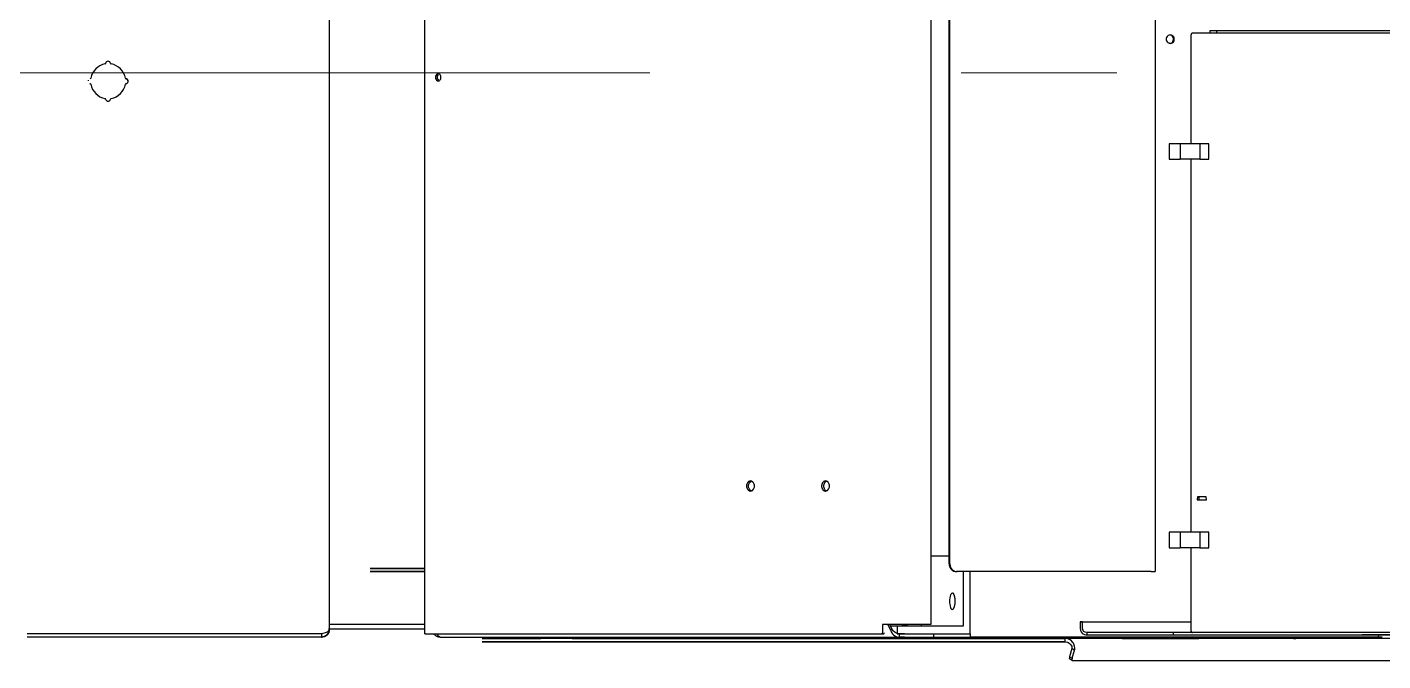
# Model space of a CAD drawing. Header units: millimetres. Extents: x -187347 to 135007, y -6415 to 292048.
# Drawn here: x -68491 to -67621, y 43677 to 44084 of the extents above; entities that cross this region are included whole.
import ezdxf

# ---------------------------------------------------------------- set-up
doc = ezdxf.new("R2010")
doc.units = ezdxf.units.MM
doc.header["$LTSCALE"] = 100
doc.linetypes.add('Z_LINE-CNTR', pattern=[17, 12, -2, 1, -2])
doc.layers.get('0').update_dxf_attribs({"lineweight": 18})
doc.layers.add('Layout Cabinplant', color=30, linetype='Continuous')
doc.layers.add('LAYOUT customer', color=5, linetype='Continuous')
doc.layers.add('S-GRID', color=7, linetype='Continuous', lineweight=5)

# ---------------------------------------------------------------- blocks, each defined once
blk = doc.blocks.new('CP hopper')
at = {"color": 5, "linetype": 'Continuous'}
blk.add_arc((-27218.74, -666.67), 4.9, 135.00354, 180.00394, dxfattribs=at)
for points in [[(-27222.24, -665.09), (-27222.86, -665.58), (-27223.35, -666.2), (-27223.62, -666.72), (-27223.64, -667.3)], [(-27123.39, -914.16), (-27123.51, -913.49), (-27123.83, -912.9), (-27124.07, -912.62), (-27124.35, -912.38), (-27124.67, -912.15), (-27125.02, -911.97), (-27125.41, -911.83), (-27125.8, -911.72), (-27126.22, -911.66), (-27126.64, -911.64), (-27127.07, -911.66), (-27127.49, -911.72), (-27127.88, -911.83), (-27128.27, -911.97), (-27128.62, -912.15), (-27128.94, -912.38), (-27129.22, -912.62), (-27129.46, -912.9), (-27129.78, -913.49), (-27129.89, -914.16)], [(-27123.39, -914.16), (-27123.93, -914), (-27124.38, -913.66), (-27124.75, -913.4), (-27125.15, -913.19), (-27125.51, -913.06), (-27125.89, -912.96), (-27126.26, -912.91), (-27126.64, -912.89), (-27127.03, -912.91), (-27127.4, -912.96), (-27127.77, -913.05), (-27128.12, -913.17), (-27128.44, -913.32), (-27128.76, -913.5), (-27129.31, -913.85), (-27129.89, -914.16)], [(-27221.64, -949.91), (-27221.59, -950.04), (-27221.53, -950.16), (-27221.48, -950.29), (-27221.41, -950.4), (-27221.32, -950.47), (-27221.21, -950.53), (-27221.1, -950.59), (-27220.99, -950.65)], [(-27221.64, -951.17), (-27221.59, -951.29), (-27221.53, -951.42), (-27221.48, -951.55), (-27221.41, -951.66), (-27221.32, -951.73), (-27221.21, -951.79), (-27221.1, -951.85), (-27220.99, -951.91)], [(-27205.89, -995.58), (-27205.69, -996), (-27205.38, -996.35), (-27205.08, -996.55), (-27204.75, -996.69), (-27204.34, -996.85), (-27203.92, -996.98), (-27203.42, -997.1), (-27202.92, -997.19), (-27202.37, -997.27), (-27201.81, -997.33), (-27201.23, -997.36), (-27200.64, -997.37), (-27200.06, -997.36), (-27199.48, -997.33), (-27198.92, -997.27), (-27198.37, -997.19), (-27197.87, -997.1), (-27197.37, -996.98), (-27196.95, -996.85), (-27196.54, -996.69), (-27196.22, -996.54), (-27195.91, -996.35), (-27195.56, -996.03), (-27195.39, -995.58)], [(-27176.64, -993.49), (-27177.62, -993.58), (-27178.56, -993.85), (-27179, -994.04), (-27179.42, -994.28), (-27179.82, -994.55), (-27180.18, -994.87), (-27180.51, -995.21), (-27180.8, -995.58), (-27181.05, -995.97), (-27181.26, -996.39), (-27181.55, -997.27), (-27181.64, -998.19)], [(-27176.64, -994), (-27177.62, -994.09), (-27178.56, -994.36), (-27179, -994.56), (-27179.42, -994.79), (-27179.82, -995.07), (-27180.18, -995.38), (-27180.51, -995.72), (-27180.81, -996.1), (-27181.09, -996.51), (-27181.33, -996.95), (-27181.6, -997.81), (-27181.64, -998.7)]]:
    blk.add_spline(points, degree=3, dxfattribs=at)
at = {"layer": 'LAYOUT customer', "linetype": 'Continuous'}
for p, q in [((-27223.64, -590.58), (-27223.64, -401.55)), ((-27221.57, -590.58), (-27221.57, -401.55)), ((-27221.57, -590.58), (-27221.57, -401.55)), ((-26868.13, -441.68), (-26868.23, -442.06)), ((-26866.03, -440.83), (-26866.41, -440.72)), ((-27223.64, -590.58), (-27223.63, -591.07)), ((-27223.57, -591.48), (-27223.64, -590.58)), ((-27221.57, -590.58), (-27223.64, -590.58)), ((-27223.63, -591.07), (-27223.57, -591.48)), ((-27223.27, -592.52), (-27223.57, -591.48)), ((-27223.57, -591.48), (-27223.27, -592.52)), ((-27221.52, -591.07), (-27221.57, -590.58)), ((-27221.42, -591.48), (-27221.52, -591.07)), ((-27220.98, -592.82), (-27221.42, -591.48)), ((-27222.21, -594.11), (-27223.27, -592.52)), ((-27223.27, -592.52), (-27222.21, -594.11)), ((-27222.21, -594.11), (-27221.51, -594.69)), ((-27221.51, -594.69), (-27222.21, -594.11)), ((-27221.51, -594.69), (-27220.62, -595.17)), ((-27220.62, -595.17), (-27221.51, -594.69)), ((-27220.48, -594.11), (-27220.98, -592.82)), ((-27219.91, -595.41), (-27220.62, -595.17)), ((-27220.62, -595.17), (-27219.91, -595.41)), ((-27220.1, -594.69), (-27220.48, -594.11)), ((-27219.46, -595.19), (-27220.1, -594.69)), ((-27218.92, -595.41), (-27219.91, -595.41)), ((-27219.91, -595.41), (-27218.92, -595.41)), ((-27218.92, -595.41), (-27219.46, -595.19)), ((-27218.26, -595.55), (-27218.92, -595.41)), ((-27218.92, -595.41), (-27218.26, -595.55)), ((-27218.26, -595.55), (-27218.92, -595.41)), ((-27218.64, -656.96), (-27218.64, -595.55)), ((-26415.04, -595.55), (-27218.26, -595.55)), ((-27215.64, -656.96), (-27215.64, -595.55)), ((-27181.64, -625.06), (-27181.64, -621.77)), ((-27181.64, -621.77), (-27181.64, -626.77)), ((-27181.64, -626.77), (-27181.64, -625.06)), ((-27179.64, -626.77), (-27179.64, -621.77)), ((-27179.64, -621.77), (-27179.64, -625.06)), ((-27179.64, -625.06), (-27179.64, -626.77)), ((-27181.64, -626.77), (-27181.64, -656.96)), ((-27181.64, -656.96), (-27181.64, -626.77)), ((-27179.64, -626.77), (-27179.64, -656.96)), ((-27179.64, -656.96), (-27179.64, -626.77)), ((-27221.64, -656.96), (-27221.64, -658.78)), ((-27221.64, -656.96), (-26411.64, -656.96)), ((-27221.64, -658.78), (-27221.64, -949.91)), ((-27223.64, -666.67), (-27223.47, -665.24)), ((-27223.64, -666.67), (-27223.64, -667.3)), ((-27223.64, -666.67), (-27223.64, -667.3)), ((-27223.64, -667.3), (-27223.64, -961.43)), ((-27223.47, -665.24), (-27223.32, -664.8)), ((-27223.32, -664.8), (-27222.85, -663.93)), ((-27222.85, -663.93), (-27222.21, -663.21)), ((-27222.24, -665.09), (-27221.64, -664.96)), ((-27222.21, -663.21), (-27221.64, -662.83)), ((-27221.64, -662.83), (-27222.21, -663.21)), ((-26866.3, -665), (-26866.39, -665.47)), ((-26866.39, -665.47), (-26866.3, -666.26)), ((-26865.88, -664.36), (-26866.3, -665)), ((-26866.3, -666.26), (-26866.09, -665.86)), ((-26866.09, -665.86), (-26865.53, -665.36)), ((-26865.89, -666.58), (-26865.53, -666.85)), ((-26865.52, -664.09), (-26865.88, -664.36)), ((-26865.53, -665.36), (-26864.95, -665.1)), ((-26865.53, -666.85), (-26864.95, -667.11)), ((-26864.93, -663.84), (-26865.52, -664.09)), ((-26864.95, -665.1), (-26864.58, -665.02)), ((-26864.95, -667.11), (-26864.58, -667.19)), ((-26864.56, -663.75), (-26864.93, -663.84)), ((-26864.58, -665.02), (-26864.15, -664.98)), ((-26864.58, -667.19), (-26864.15, -667.23)), ((-26864.13, -663.72), (-26864.56, -663.75)), ((-26864.15, -664.98), (-26863.73, -665.01)), ((-26864.15, -667.23), (-26863.73, -667.19)), ((-26863.71, -663.76), (-26864.13, -663.72)), ((-26863.73, -665.01), (-26863.36, -665.1)), ((-26863.73, -667.19), (-26863.36, -667.11)), ((-26863.34, -663.84), (-26863.71, -663.76)), ((-26863.36, -665.1), (-26862.77, -665.35)), ((-26863.36, -667.11), (-26862.77, -666.86)), ((-26862.76, -664.1), (-26863.34, -663.84)), ((-26862.77, -665.35), (-26862.41, -665.62)), ((-26862.77, -666.86), (-26862.41, -666.59)), ((-26862.2, -664.6), (-26862.76, -664.1)), ((-26862.41, -666.59), (-26861.99, -665.95)), ((-26861.99, -665.01), (-26862.2, -664.6)), ((-26861.89, -665.47), (-26861.99, -665.01)), ((-26861.99, -665.95), (-26861.89, -665.47)), ((-27226.64, -693.75), (-27226.64, -749.34)), ((-27226.64, -695.72), (-27226.64, -693.75)), ((-27226.64, -985.5), (-27226.64, -695.72)), ((-27224.64, -749.34), (-27224.64, -693.75)), ((-27224.64, -693.75), (-27224.64, -695.72)), ((-27224.64, -695.72), (-27224.64, -721.44)), ((-27224.64, -721.44), (-27224.64, -728.29)), ((-27223.64, -721.44), (-27224.64, -721.44)), ((-27224.64, -730.44), (-27224.64, -721.44)), ((-27224.64, -728.29), (-27224.64, -730.44)), ((-27224.64, -730.44), (-27224.54, -731.35)), ((-27224.64, -1068), (-27224.64, -730.44)), ((-27224.54, -731.35), (-27224.27, -731.96)), ((-27224.27, -731.96), (-27223.83, -732.43)), ((-27226.64, -749.34), (-27226.64, -753.18)), ((-27226.64, -752.59), (-27226.64, -751.39)), ((-27226.64, -751.39), (-27226.64, -982.94)), ((-27226.64, -792.97), (-27226.64, -752.59)), ((-27226.64, -753.18), (-27226.64, -792.63)), ((-27224.64, -753.18), (-27224.64, -749.34)), ((-27224.64, -751.39), (-27224.64, -752.59)), ((-27224.64, -982.94), (-27224.64, -751.39)), ((-27224.64, -752.59), (-27224.64, -792.97)), ((-27224.64, -792.63), (-27224.64, -753.18)), ((-27226.64, -792.63), (-27226.64, -800.89)), ((-27226.64, -793.57), (-27226.64, -792.97)), ((-27226.64, -798.86), (-27226.64, -793.57)), ((-27226.64, -801.85), (-27226.64, -798.86)), ((-27224.64, -800.94), (-27224.64, -792.63)), ((-27224.64, -792.97), (-27224.64, -793.58)), ((-27224.64, -793.58), (-27224.64, -798.86)), ((-27224.64, -798.86), (-27224.64, -801.85)), ((-27226.64, -800.89), (-27226.64, -801.58)), ((-27226.64, -801.58), (-27226.64, -985.5)), ((-27226.64, -985.5), (-27226.64, -801.85)), ((-27224.64, -801.51), (-27224.64, -800.94)), ((-27224.64, -1068), (-27224.64, -801.51)), ((-27224.64, -801.85), (-27224.64, -1068)), ((-27129.77, -865.32), (-27129.89, -865.98)), ((-27129.89, -865.98), (-27129.77, -866.64)), ((-27129.17, -864.39), (-27129.77, -865.32)), ((-27129.77, -866.64), (-27129.48, -866)), ((-27129.77, -866.64), (-27129.48, -867.22)), ((-27129.48, -866), (-27128.66, -865.26)), ((-27129.48, -867.22), (-27128.66, -867.96)), ((-27128.64, -863.99), (-27129.17, -864.39)), ((-27128.66, -865.26), (-27127.82, -864.88)), ((-27128.66, -867.96), (-27127.82, -868.33)), ((-27127.8, -863.62), (-27128.64, -863.99)), ((-27127.82, -864.88), (-27127.29, -864.76)), ((-27127.82, -868.33), (-27127.29, -868.45)), ((-27127.26, -863.5), (-27127.8, -863.62)), ((-27127.29, -864.76), (-27126.66, -864.71)), ((-27127.29, -868.45), (-27126.66, -868.5)), ((-27126.63, -863.45), (-27127.26, -863.5)), ((-27126.66, -864.71), (-27126.03, -864.76)), ((-27126.66, -868.5), (-27126.03, -868.46)), ((-27126, -863.5), (-27126.63, -863.45)), ((-27126.03, -864.76), (-27125.49, -864.87)), ((-27126.03, -868.46), (-27125.49, -868.34)), ((-27125.47, -863.62), (-27126, -863.5)), ((-27125.49, -864.87), (-27124.65, -865.25)), ((-27125.49, -868.34), (-27124.65, -867.97)), ((-27124.63, -864), (-27125.47, -863.62)), ((-27124.65, -865.25), (-27124.12, -865.65)), ((-27124.65, -867.97), (-27124.12, -867.57)), ((-27123.81, -864.74), (-27124.63, -864)), ((-27124.12, -865.65), (-27123.52, -866.64)), ((-27124.12, -867.57), (-27123.52, -866.64)), ((-27123.52, -865.32), (-27123.81, -864.74)), ((-27123.39, -865.98), (-27123.52, -865.32)), ((-27123.52, -866.64), (-27123.39, -865.98)), ((-27129.77, -914.82), (-27129.89, -914.16)), ((-27129.89, -914.16), (-27129.77, -914.82)), ((-27129.77, -914.82), (-27129.48, -915.4)), ((-27129.48, -915.4), (-27128.66, -916.14)), ((-27128.66, -916.14), (-27127.82, -916.51)), ((-27127.82, -916.51), (-27127.29, -916.64)), ((-27127.29, -916.64), (-27126.66, -916.69)), ((-27126.66, -916.69), (-27126.03, -916.64)), ((-27126.03, -916.64), (-27125.49, -916.52)), ((-27125.49, -916.52), (-27124.65, -916.15)), ((-27124.65, -916.15), (-27124.12, -915.75)), ((-27124.12, -915.75), (-27123.52, -914.82)), ((-27123.39, -914.16), (-27123.52, -914.82)), ((-27123.52, -914.82), (-27123.39, -914.16)), ((-27221.49, -957.15), (-27222.24, -957.88)), ((-27221.64, -949.91), (-27221.64, -951.17)), ((-27220.62, -956.52), (-27221.49, -957.15)), ((-27215.64, -950.69), (-27220.99, -950.65)), ((-27220.18, -956.25), (-27220.62, -956.52)), ((-27218.74, -955.64), (-27220.18, -956.25)), ((-27219.85, -957.75), (-27218.74, -956.9)), ((-27215.64, -954.19), (-27218.74, -955.64)), ((-27218.74, -956.9), (-27215.64, -955.45)), ((-27218.74, -955.64), (-27218.74, -956.4)), ((-27218.74, -956.4), (-27218.74, -956.9)), ((-27216.64, -960.13), (-27216.64, -955.92)), ((-27215.64, -951.74), (-27215.64, -950.69)), ((-27215.64, -956.5), (-27215.64, -951.74)), ((-27215.64, -978.55), (-27215.64, -956.5)), ((-27223.47, -960.02), (-27223.64, -961.43)), ((-27223.64, -961.43), (-27223.64, -964.83)), ((-27222.44, -961.43), (-27223.64, -961.43)), ((-27223.64, -961.43), (-27223.64, -967.38)), ((-27223.64, -964.83), (-27223.64, -961.43)), ((-27223.64, -961.43), (-27223.64, -983.62)), ((-27223.32, -959.58), (-27223.47, -960.02)), ((-27222.85, -958.69), (-27223.32, -959.58)), ((-27222.24, -957.88), (-27222.85, -958.69)), ((-27221.64, -961.43), (-27222.44, -961.43)), ((-27221.64, -961.43), (-27221.39, -960.06)), ((-27216.64, -960.13), (-27221.64, -960.13)), ((-27221.64, -960.13), (-27221.64, -961.43)), ((-27221.64, -962.61), (-27221.64, -961.43)), ((-27221.64, -961.43), (-27221.64, -962.61)), ((-27221.64, -964.83), (-27221.64, -962.61)), ((-27221.64, -962.61), (-27221.64, -964.83)), ((-27221.64, -964.83), (-27221.64, -983.62)), ((-27221.39, -960.06), (-27220.79, -958.84)), ((-27220.79, -958.84), (-27219.85, -957.75)), ((-27216.64, -1002.42), (-27216.64, -960.13)), ((-27216.39, -963.48), (-27215.64, -963.48)), ((-27216.39, -963.48), (-27216.39, -965.15)), ((-27216.39, -966.26), (-27216.39, -963.48)), ((-27223.64, -967.38), (-27223.64, -980.2)), ((-27215.64, -966.26), (-27216.39, -966.26)), ((-27216.39, -966.26), (-27216.39, -967.4)), ((-27216.39, -967.4), (-27216.39, -975.7)), ((-27226.64, -982.94), (-27226.64, -985.5)), ((-27224.64, -985.5), (-27224.64, -982.94)), ((-27223.64, -980.2), (-27223.64, -983.62)), ((-27216.39, -975.7), (-27215.64, -975.7)), ((-27215.64, -980.68), (-27215.64, -978.55)), ((-27215.64, -981.77), (-27215.64, -980.68)), ((-26417.64, -981.77), (-27215.64, -981.77)), ((-27171.64, -993.49), (-27171.64, -981.77)), ((-27226.64, -985.5), (-27226.64, -1068)), ((-27226.64, -1068), (-27226.64, -985.5)), ((-27226.64, -1068), (-27226.64, -985.5)), ((-27226.64, -985.5), (-27226.64, -1068)), ((-27224.64, -1068), (-27224.64, -985.5)), ((-27223.64, -983.62), (-27221.64, -983.62)), ((-27223.64, -983.62), (-27223.64, -1007.11)), ((-27221.64, -983.62), (-27221.64, -1007.11)), ((-27221.64, -983.62), (-27221.64, -1007.11)), ((-27205.7, -995.1), (-27205.89, -995.58)), ((-27205.21, -994.69), (-27205.7, -995.1)), ((-27204.72, -994.44), (-27205.21, -994.69)), ((-27203.87, -994.16), (-27204.72, -994.44)), ((-27202.51, -993.9), (-27203.87, -994.16)), ((-27201.64, -993.81), (-27202.51, -993.9)), ((-27200.62, -993.78), (-27201.64, -993.81)), ((-27199.61, -993.82), (-27200.62, -993.78)), ((-27198.74, -993.9), (-27199.61, -993.82)), ((-27197.39, -994.17), (-27198.74, -993.9)), ((-27196.55, -994.45), (-27197.39, -994.17)), ((-27196.07, -994.7), (-27196.55, -994.45)), ((-27195.59, -995.11), (-27196.07, -994.7)), ((-27195.39, -995.58), (-27195.59, -995.11)), ((-27181.64, -998.7), (-27181.64, -998.19)), ((-27181.64, -998.19), (-27181.64, -998.7)), ((-27181.64, -1123.21), (-27181.64, -998.7)), ((-27176.64, -993.49), (-26456.64, -993.49)), ((-27176.64, -994), (-27176.64, -993.49)), ((-27176.64, -994), (-26456.64, -994)), ((-27221.64, -1007.11), (-27223.64, -1007.11)), ((-27223.64, -1269.21), (-27223.64, -1007.11)), ((-27221.64, -1007.11), (-27181.64, -1007.11)), ((-27181.64, -1002.42), (-27216.64, -1002.42)), ((-27227.5, -1070.59), (-27228.12, -1071.3)), ((-27227.07, -1069.83), (-27227.5, -1070.59)), ((-27226.9, -1069.39), (-27227.07, -1069.83)), ((-27226.64, -1068), (-27226.9, -1069.39)), ((-27226.64, -1068), (-27225.77, -1068)), ((-27225.77, -1068), (-27224.64, -1068)), ((-27225.44, -1071.14), (-27224.97, -1070.13)), ((-27224.97, -1070.13), (-27224.82, -1069.63)), ((-27224.82, -1069.63), (-27224.64, -1068)), ((-27224.64, -1297.98), (-27224.64, -1068)), ((-27224.64, -1104.53), (-27224.64, -1068)), ((-27224.64, -1140.31), (-27224.64, -1068)), ((-27238.96, -1072.76), (-27237.63, -1070.68)), ((-27238.96, -1291.37), (-27238.96, -1072.76)), ((-27236.29, -1070.82), (-27237.29, -1072.47)), ((-27237.29, -1072.47), (-27231.99, -1073.92)), ((-27230.99, -1072.27), (-27236.29, -1070.82)), ((-27231.99, -1073.92), (-27231.43, -1073)), ((-27231.99, -1073.92), (-27231.43, -1074.11)), ((-27231.43, -1073), (-27230.99, -1072.27)), ((-27231.43, -1074.11), (-27230.82, -1074.19)), ((-27230.64, -1072.28), (-27230.99, -1072.27)), ((-27230.82, -1074.19), (-27229.54, -1074.08)), ((-27230.29, -1072.28), (-27230.64, -1072.28)), ((-27229.54, -1072.17), (-27230.29, -1072.28)), ((-27228.12, -1071.3), (-27229.54, -1072.17)), ((-27229.54, -1074.08), (-27228.11, -1073.65)), ((-27228.11, -1073.65), (-27227.67, -1073.41)), ((-27227.67, -1073.41), (-27227.08, -1073.01)), ((-27227.08, -1073.01), (-27226.05, -1072.03)), ((-27226.05, -1072.03), (-27225.44, -1071.14)), ((-27221.12, -1078.85), (-27221.62, -1079.57)), ((-27213.79, -1077.73), (-27218.29, -1077.73)), ((-27218.29, -1079.16), (-27213.79, -1079.16)), ((-27213.79, -1079.16), (-27213.79, -1077.73)), ((-27213.79, -1077.73), (-27213.79, -1079.16)), ((-27213.79, -1079.16), (-27213.79, -1148.6)), ((-27222.3, -1082.12), (-27222.3, -1258.58)), ((-27222.22, -1081.23), (-27222.3, -1082.12)), ((-27222.3, -1082.12), (-27222.3, -1137.64)), ((-27222.3, -1082.12), (-27221.48, -1082.12)), ((-27221.99, -1080.37), (-27222.22, -1081.23)), ((-27221.62, -1079.57), (-27221.99, -1080.37)), ((-27221.48, -1082.12), (-27220.79, -1082.12)), ((-27220.79, -1082.12), (-27220.6, -1080.92)), ((-27220.79, -1137.64), (-27220.79, -1082.12)), ((-27220.6, -1080.92), (-27220.06, -1079.85)), ((-27224.64, -1105.47), (-27224.64, -1104.53)), ((-27224.64, -1104.53), (-27224.64, -1153.87)), ((-27224.64, -1214.57), (-27224.64, -1105.47)), ((-27181.64, -1123.21), (-27181.64, -1125.84)), ((-26451.64, -1125.84), (-27181.64, -1125.84)), ((-27222.3, -1137.64), (-27220.79, -1137.64)), ((-27222.3, -1137.64), (-27222.3, -1280.62)), ((-27220.79, -1162.72), (-27220.79, -1137.64)), ((-27156.29, -1134.87), (-27166.29, -1134.87)), ((-27166.29, -1134.87), (-27166.29, -1141.8)), ((-27156.29, -1141.8), (-27156.29, -1134.87)), ((-26916.79, -1134.87), (-26916.79, -1141.8)), ((-26906.79, -1134.87), (-26916.79, -1134.87)), ((-26906.79, -1141.8), (-26906.79, -1134.87)), ((-26842.39, -1135.47), (-26842.28, -1134.78)), ((-26842.28, -1134.78), (-26842.39, -1135.47)), ((-26842.28, -1136.16), (-26842.39, -1135.47)), ((-26842.39, -1135.47), (-26842.28, -1136.16)), ((-26841.78, -1133.84), (-26842.28, -1134.78)), ((-26842.03, -1136.75), (-26842.28, -1136.16)), ((-26842.28, -1136.16), (-26842.03, -1136.75)), ((-26841.34, -1136.82), (-26842.03, -1136.75)), ((-26842.03, -1136.75), (-26841.35, -1137.49)), ((-26841.34, -1133.44), (-26841.78, -1133.84)), ((-26841.35, -1137.49), (-26840.64, -1137.88)), ((-26840.62, -1133.06), (-26841.34, -1133.44)), ((-26840.62, -1137.2), (-26841.34, -1136.82)), ((-26840.64, -1137.88), (-26840.19, -1138.01)), ((-26840.17, -1132.93), (-26840.62, -1133.06)), ((-26840.17, -1137.33), (-26840.62, -1137.2)), ((-26840.19, -1138.01), (-26839.66, -1138.06)), ((-26839.63, -1132.89), (-26840.17, -1132.93)), ((-26839.63, -1137.37), (-26840.17, -1137.33)), ((-26839.66, -1138.06), (-26839.12, -1138.01)), ((-26839.1, -1132.94), (-26839.63, -1132.89)), ((-26839.1, -1137.32), (-26839.63, -1137.37)), ((-26839.12, -1138.01), (-26838.67, -1137.89)), ((-26838.65, -1133.06), (-26839.1, -1132.94)), ((-26838.65, -1137.2), (-26839.1, -1137.32)), ((-26838.67, -1137.89), (-26837.95, -1137.5)), ((-26837.94, -1133.45), (-26838.65, -1133.06)), ((-26837.94, -1136.81), (-26838.65, -1137.2)), ((-26837.95, -1137.5), (-26837.51, -1137.1)), ((-26837.26, -1134.2), (-26837.94, -1133.45)), ((-26837.5, -1136.41), (-26837.94, -1136.81)), ((-26837.51, -1137.1), (-26837.01, -1136.16)), ((-26837.01, -1136.16), (-26837.5, -1136.41)), ((-26837.01, -1134.79), (-26837.26, -1134.2)), ((-26836.89, -1135.47), (-26837.01, -1134.79)), ((-26836.89, -1135.47), (-26837.01, -1136.16)), ((-26837.01, -1136.16), (-26836.89, -1135.47)), ((-27224.64, -1148.63), (-27224.64, -1140.31)), ((-27224.64, -1149.19), (-27224.64, -1148.63)), ((-27166.29, -1148.6), (-27218.79, -1148.6)), ((-27156.29, -1141.8), (-27166.29, -1141.8)), ((-27166.29, -1154.48), (-27166.29, -1141.8)), ((-27156.29, -1154.48), (-27156.29, -1141.8)), ((-26916.79, -1148.6), (-27156.29, -1148.6)), ((-26916.79, -1154.48), (-26916.79, -1141.8)), ((-26906.79, -1141.8), (-26916.79, -1141.8)), ((-26906.79, -1154.48), (-26906.79, -1141.8)), ((-26837.79, -1148.6), (-26906.79, -1148.6)), ((-27224.64, -1152.48), (-27224.64, -1149.19)), ((-27224.64, -1153.87), (-27224.64, -1152.48)), ((-27220.79, -1160.86), (-27220.79, -1149.69)), ((-27156.29, -1154.48), (-27166.29, -1154.48)), ((-27166.29, -1154.48), (-27166.29, -1160.24)), ((-27156.29, -1160.24), (-27156.29, -1154.48)), ((-27135.59, -1152.74), (-27135.59, -1158.63)), ((-27133.69, -1152.9), (-27135.59, -1152.74)), ((-27135.59, -1154), (-27133.99, -1154)), ((-27133.69, -1158.46), (-27133.69, -1152.9)), ((-26916.79, -1154.48), (-26916.79, -1160.24)), ((-26906.79, -1154.48), (-26916.79, -1154.48)), ((-26906.79, -1160.24), (-26906.79, -1154.48)), ((-26835.79, -1160.86), (-26835.79, -1149.69)), ((-27220.79, -1161.95), (-27220.79, -1160.86)), ((-27220.79, -1162.72), (-27220.79, -1161.95)), ((-27220.79, -1163.39), (-27220.79, -1162.72)), ((-27220.79, -1166.4), (-27220.79, -1163.39)), ((-27166.29, -1160.24), (-27156.29, -1160.24)), ((-27135.59, -1158.63), (-27133.69, -1158.46)), ((-26916.79, -1160.24), (-26906.79, -1160.24)), ((-26835.79, -1166.4), (-26835.79, -1160.86)), ((-26834.29, -1160.98), (-26835.79, -1160.98)), ((-26834.29, -1165.16), (-26835.79, -1165.16)), ((-26834.29, -1165.16), (-26834.29, -1160.98)), ((-26834.29, -1395.68), (-26834.29, -1165.16)), ((-27220.79, -1396.22), (-27220.79, -1166.4)), ((-26835.79, -1396.22), (-26835.79, -1166.4)), ((-27224.64, -1214.57), (-27224.64, -1215.99)), ((-27224.64, -1214.57), (-27224.64, -1215.99)), ((-27224.64, -1215.99), (-27223.64, -1215.99)), ((-27223.86, -1214.42), (-27224.21, -1214.34)), ((-27224.64, -1250.19), (-27223.64, -1250.25)), ((-27222.3, -1282.45), (-27222.3, -1258.58)), ((-27223.64, -1271.46), (-27223.64, -1269.21)), ((-27223.64, -1269.21), (-27223.64, -1271.46)), ((-27222.86, -1269.06), (-27223.21, -1268.97)), ((-27222.23, -1269.26), (-27222.86, -1269.06))]:
    blk.add_line(p, q, dxfattribs=at)
at = {"layer": 'LAYOUT customer', "linetype": 'Continuous', "const_width": 0.5}
for points in [[(-27224.64, -1231.45), (-27223.64, -1231.45)], [(-27224.64, -1240.45), (-27223.64, -1240.45)]]:
    blk.add_lwpolyline(points, dxfattribs=at)
at = {"layer": 'LAYOUT customer', "linetype": 'Continuous'}
for centre, radius, start, end in [((-26866.64, -453.55), 11.25, 100.1776, 169.8224), ((-26868.72, -441.98), 0.5, 280.17512, 351.37248), ((-26864.57, -441.98), 0.504, 180.95954, 260.8141), ((-26866.64, -453.55), 11.25, 10.17836, 79.79564), ((-26877.9, -453.55), 1.6, 98.41354, 180.00585), ((-26878.21, -451.47), 0.5, 279.30336, 349.82826), ((-26866.64, -453.54), 11.25, 168.04763, 169.86936), ((-26855.08, -451.47), 0.499, 190.12416, 260.74423), ((-26855.4, -453.55), 1.6, 359.99849, 81.57859), ((-26877.91, -453.53), 1.59, 180.53095, 256.59192), ((-26878.24, -455.6), 0.525, 7.2159, 93.97895), ((-26878.24, -455.6), 0.525, 7.2159, 93.97895), ((-26866.65, -453.55), 11.25, 190.17835, 259.79565), ((-26866.64, -453.55), 11.25, 280.19622, 349.8224), ((-26855.08, -455.62), 0.5, 99.30334, 169.82825), ((-26855.4, -453.55), 1.6, 278.44302, 359.97991), ((-26855.4, -453.55), 1.6, 278.44302, 359.97991), ((-26868.72, -465.11), 0.501, 8.67791, 80.35572), ((-26866.65, -464.8), 1.6, 188.64652, 340.1099), ((-26866.64, -464.8), 1.6, 238.84287, 340.10872), ((-26864.61, -465.18), 0.559, 94.78207, 197.16646), ((-26864.61, -465.18), 0.559, 94.78207, 197.16646)]:
    blk.add_arc(centre, radius, start, end, dxfattribs=at)
for points in [[(-27237.29, -1072.47), (-27237.82, -1072.35), (-27238.36, -1072.31), (-27238.5, -1072.32), (-27238.63, -1072.33)], [(-27236.29, -1070.82), (-27236.82, -1070.7), (-27237.36, -1070.67), (-27237.5, -1070.67), (-27237.63, -1070.68)], [(-27218.29, -1077.73), (-27219.07, -1077.8), (-27219.83, -1078.02), (-27220.51, -1078.37), (-27221.12, -1078.85)], [(-27218.29, -1079.16), (-27218.78, -1079.22), (-27219.25, -1079.34), (-27219.67, -1079.57), (-27220.06, -1079.85)], [(-27218.79, -1148.6), (-27219.21, -1148.62), (-27219.62, -1148.72), (-27219.86, -1148.77), (-27220.08, -1148.85), (-27220.24, -1148.95), (-27220.4, -1149.07), (-27220.68, -1149.33), (-27220.79, -1149.69)], [(-26835.79, -1149.69), (-26835.9, -1149.4), (-26836.06, -1149.14), (-26836.16, -1149.05), (-26836.27, -1148.97), (-26836.46, -1148.88), (-26836.67, -1148.81), (-26837.22, -1148.64), (-26837.79, -1148.6)]]:
    blk.add_spline(points, degree=3, dxfattribs=at)
blk = doc.blocks.new('CP_Whole bird batching')
at = {"layer": 'LAYOUT customer', "color": 0}
blk.add_blockref('CP hopper', (-14082.77, -675.81), dxfattribs=at)

msp = doc.modelspace()

# ---------------------------------------------------------------- linework, layer by layer
at = {"layer": 'S-GRID', "color": 152, "linetype": 'Z_LINE-CNTR'}
msp.add_line((-89691.4, 44055), (-18063.96, 44055), dxfattribs=at)

# ---------------------------------------------------------------- block references
at = {"layer": 'Layout Cabinplant', "rotation": 90}
msp.add_blockref('CP_Whole bird batching', (-69568.46, 84998.95, 0), dxfattribs=at)

doc.saveas('drawing.dxf')
